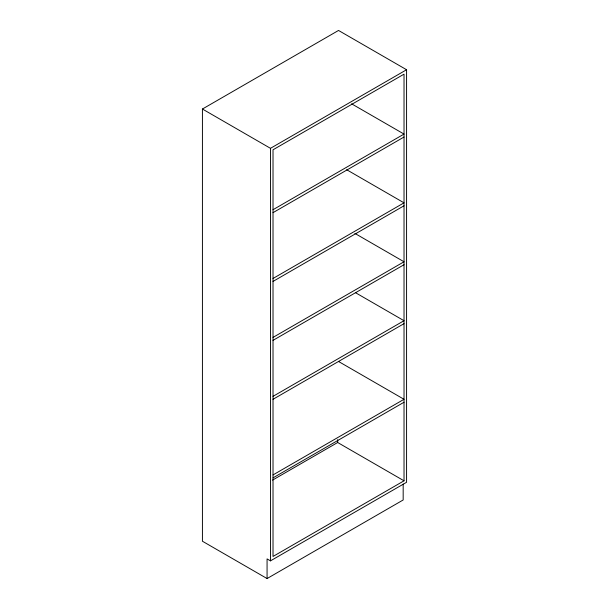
<?xml version="1.0" encoding="UTF-8"?>
<svg xmlns="http://www.w3.org/2000/svg" width="609" height="609" viewBox="0 0 609 609"><rect width="100%" height="100%" fill="white"/><g stroke="black" fill="none" stroke-linecap="round" stroke-linejoin="round"><path stroke-width="0.91" d="M202.424 109.026L338.528 30.45L406.576 69.738L406.576 482.29L270.472 560.866L267.069 558.902L267.069 578.55L202.424 541.226L202.424 109.026L270.472 148.322L406.576 69.738M273.022 209.709L404.026 134.079L351.599 103.812M273.022 212.655L404.026 137.025M273.022 278.473L404.026 202.835L346.688 169.728M273.022 281.419L404.026 205.781M273.022 337.401L404.026 261.771L354.88 233.399M273.022 340.355L404.026 264.717M273.022 396.337L404.026 320.707L355.694 292.807M273.022 399.291L404.026 323.653M273.022 474.921L404.026 399.291L338.497 361.457M273.022 477.867L404.026 402.237M272.588 480.09L337.675 442.507L404.026 480.813L404.026 74.161L273.022 149.791L273.022 556.451L404.026 480.813M267.069 578.55L403.173 499.974L403.173 484.064M337.675 439.66L337.675 442.507M270.472 148.322L270.472 560.866"/></g></svg>
